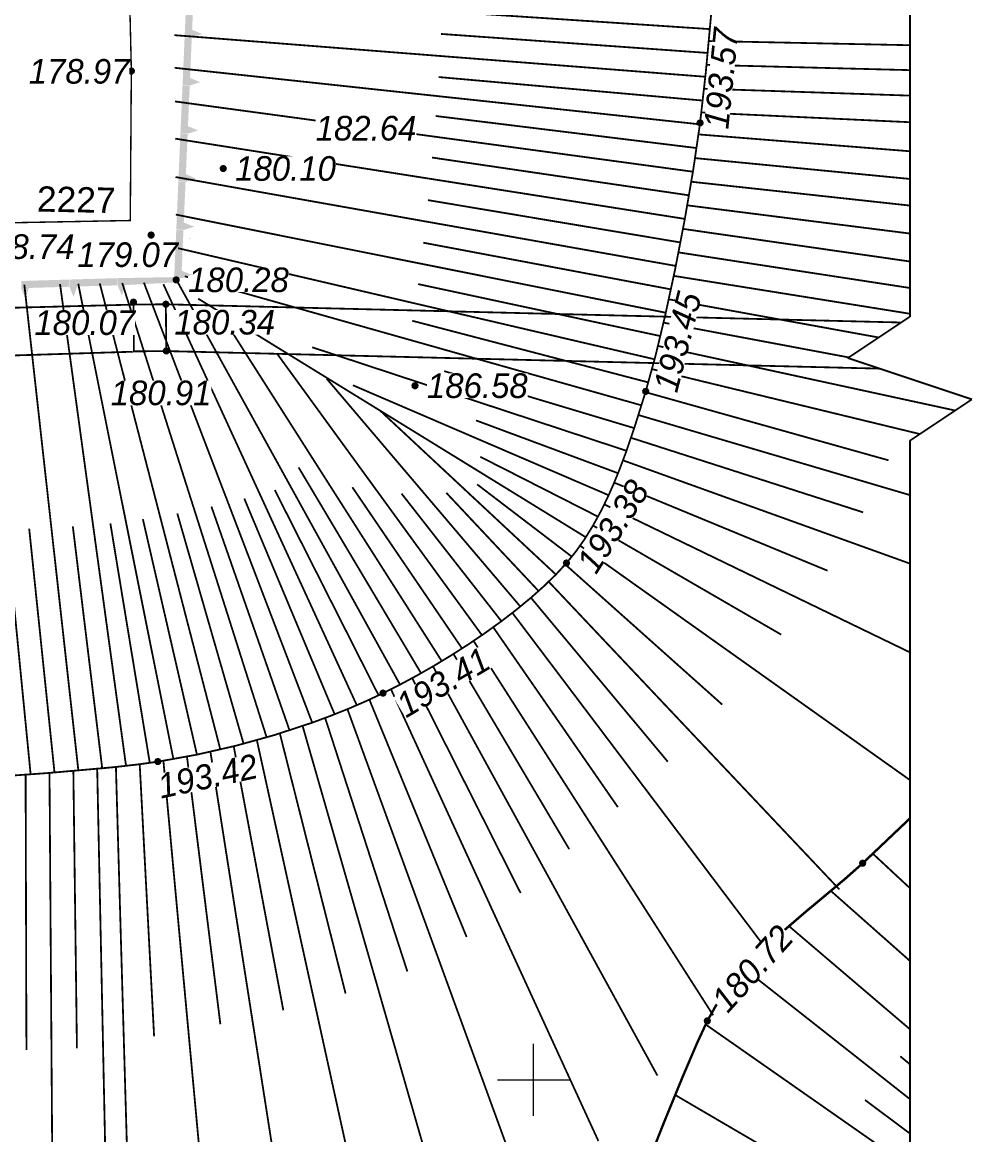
# Model space of a CAD drawing. Header units: millimetres. Extents: x 6735 to 13224, y -12144 to -9633.
# Drawn here: x 12426.5 to 12561.3, y -11827 to -11669 of the extents above; entities that cross this region are included whole.
import ezdxf

# ---------------------------------------------------------------- set-up
doc = ezdxf.new("R2010")
doc.units = ezdxf.units.MM
doc.linetypes.add('Cплошная', pattern=[0])
doc.linetypes.add('Cплошная_0.50', pattern=[0])
doc.layers.add('Рамка тонкая', color=5, linetype='Continuous', lineweight=25)
doc.layers.add('Строительный', color=251, linetype='Continuous', lineweight=13)
doc.styles.get("Standard").update_dxf_attribs({"font": 'arial.ttf'})
doc.linetypes.add('КОНТУР', pattern='A,0,-0.5,[133,ltypeshp.shx,S=0.05,R=0,X=-0.5,Y=0],-0.5', length=1)

# ---------------------------------------------------------------- blocks, each defined once
blk = doc.blocks.new('118 - 330 отм высот')
blk.add_hatch(color=7).paths.add_polyline_path([(0.098, 0.12), (0.002, 0.155), (-0.095, 0.121), (-0.146, 0.032), (-0.129, -0.069), (-0.05, -0.135), (0.052, -0.136), (0.131, -0.07), (0.149, 0.031)])
at = {"color": 7, "linetype": 'Continuous', "lineweight": 0, "const_width": 0.01, "flags": 128}
blk.add_lwpolyline([(0.098, 0.12), (0.002, 0.155), (-0.095, 0.121), (-0.146, 0.032), (-0.129, -0.069), (-0.05, -0.135), (0.052, -0.136), (0.131, -0.07), (0.149, 0.031), (0.098, 0.12)], close=True, dxfattribs=at)
blk = doc.blocks.new('Крест')
at = {"color": 0, "linetype": 'Continuous', "lineweight": 0, "flags": 128}
for points in [[(0, -1), (0, 1)], [(-1, 0), (1, 0)]]:
    blk.add_lwpolyline(points, dxfattribs=at)

msp = doc.modelspace()

# ---------------------------------------------------------------- hatches: boundary and pattern name
at = {"layer": 'Строительный'}
for points in [[(12450.54091, -11671.09388), (12450.53952, -11671.12581), (12450.53878, -11671.14309), (12450.5856, -11671.12781), (12451.96639, -11670.67713), (12451.9558, -11670.64468), (12451.96916, -11670.61326), (12450.80004, -11670.11614), (12450.6325, -11670.0449), (12450.62072, -11670.03989), (12450.86922, -11664.30173), (12449.85018, -11664.25759), (12449.55596, -11671.05122)], [(12450.27867, -11677.9382), (12450.28926, -11677.97065), (12451.67005, -11677.51997), (12451.75659, -11677.49173), (12451.67282, -11677.45611), (12450.5037, -11676.95898), (12450.33616, -11676.88774), (12450.3228, -11676.91916), (12450.33616, -11676.88774), (12450.32438, -11676.88273), (12450.57288, -11671.14457), (12449.55383, -11671.10044), (12449.25962, -11677.89407), (12450.24456, -11677.93672), (12450.24318, -11677.96866), (12450.24243, -11677.98594), (12450.28926, -11677.97065)], [(12451.96916, -11670.61326), (12451.9558, -11670.64468), (12451.96639, -11670.67713), (12452.05293, -11670.64889)], [(12449.94822, -11684.77957), (12449.94684, -11684.8115), (12449.94609, -11684.82878), (12449.99292, -11684.8135), (12449.98232, -11684.78105), (12449.99292, -11684.8135), (12451.37371, -11684.36282), (12451.46024, -11684.33457), (12451.37647, -11684.29895), (12451.36312, -11684.33037), (12451.37647, -11684.29895), (12450.20735, -11683.80183), (12450.03981, -11683.73059), (12450.02803, -11683.72558), (12450.27654, -11677.98742), (12449.25749, -11677.94328), (12448.96328, -11684.73692)], [(12450.0753, -11679.08334), (12450.06356, -11679.11524), (12450.07569, -11679.14701), (12450.16039, -11679.11466)], [(12449.65188, -11691.62241), (12449.65049, -11691.65434), (12449.64974, -11691.67163), (12449.69657, -11691.65634), (12449.68598, -11691.62389), (12449.69657, -11691.65634), (12451.07736, -11691.20566), (12451.1639, -11691.17742), (12451.08013, -11691.1418), (12451.06677, -11691.17321), (12451.08013, -11691.1418), (12449.91101, -11690.64467), (12449.74347, -11690.57343), (12449.73011, -11690.60485), (12449.74347, -11690.57343), (12449.73169, -11690.56842), (12449.98019, -11684.83026), (12448.96115, -11684.78613), (12448.66694, -11691.57976)], [(12449.35553, -11698.46526), (12449.35415, -11698.49719), (12449.3534, -11698.51447), (12449.40023, -11698.49919), (12450.78102, -11698.04851), (12450.77043, -11698.01605), (12450.78379, -11697.98464), (12449.61467, -11697.48752), (12449.44712, -11697.41628), (12449.43535, -11697.41127), (12449.68385, -11691.6731), (12448.6648, -11691.62897), (12448.37059, -11698.4226)], [(12450.78379, -11697.98464), (12450.77043, -11698.01605), (12450.78102, -11698.04851), (12450.86756, -11698.02026)], [(12450.19871, -11699.63016), (12450.18696, -11699.66206), (12450.19909, -11699.69382), (12450.28379, -11699.66148)], [(12426.38193, -11706.71043), (12426.35011, -11706.71137), (12426.33289, -11706.71188), (12426.35146, -11706.75729), (12426.9014, -11708.10164), (12426.93573, -11708.18556), (12426.96504, -11708.09976), (12427.37603, -11706.89689), (12427.43466, -11706.72529), (12427.43878, -11706.71323), (12433.17997, -11706.54363), (12433.14985, -11705.52408), (12426.35281, -11705.72486)], [(12433.22801, -11706.5082), (12433.19618, -11706.50914), (12433.17896, -11706.50965), (12433.19754, -11706.55506), (12433.74747, -11707.8994), (12433.7818, -11707.98332), (12433.81112, -11707.89753), (12434.22211, -11706.69466), (12434.28074, -11706.52306), (12434.24856, -11706.51207), (12434.28074, -11706.52306), (12434.28486, -11706.51099), (12440.02604, -11706.3414), (12439.99593, -11705.32185), (12433.19889, -11705.52263)], [(12440.07408, -11706.30597), (12440.04226, -11706.30691), (12440.02504, -11706.30742), (12440.04362, -11706.35283), (12440.59355, -11707.69718), (12440.62788, -11707.7811), (12440.6572, -11707.6953), (12441.06818, -11706.49243), (12441.12682, -11706.32083), (12441.13094, -11706.30877), (12448.04758, -11705.93273), (12448.03021, -11705.17486), (12440.04497, -11705.3204)]]:
    msp.add_hatch(color=7, dxfattribs=at).paths.add_polyline_path(points)

# ---------------------------------------------------------------- linework, layer by layer
at = {"layer": 'Рамка тонкая'}
for p, q in [((12552.52685, -11540.26347), (12552.52685, -11710.81127)), ((12543.72784, -11716.67727), (12552.52685, -11710.81127)), ((12561.32585, -11722.54328), (12543.72784, -11716.67727)), ((12552.52685, -11728.40928), (12561.32585, -11722.54328)), ((12552.52685, -11728.40928), (12552.52685, -11898.95709))]:
    msp.add_line(p, q, dxfattribs=at)
at = {"layer": 'Строительный', "color": 7, "linetype": 'Cплошная_0.50', "lineweight": 0, "flags": 128}
for points, const_width in [([(12146.38495, -11665.93858), (12146.39637, -11666.09012), (12146.44165, -11666.694), (12147.59851, -11681.59548), (12148.33513, -11689.96441), (12149.05804, -11697.08009), (12149.95111, -11704.3668), (12150.87556, -11710.28525), (12152.04839, -11716.56088), (12153.13825, -11721.79397), (12154.59296, -11727.81572), (12155.35337, -11730.56355), (12156.14261, -11733.16125), (12157.1066, -11736.02345), (12158.11918, -11738.70936), (12159.18388, -11741.22832), (12160.30325, -11743.58633), (12161.55554, -11745.93608), (12162.99667, -11748.38671), (12164.61444, -11750.91737), (12166.39075, -11753.49973), (12168.13057, -11755.873), (12169.96044, -11758.23035), (12171.85351, -11760.53716), (12173.7764, -11762.75272), (12175.62418, -11764.7628), (12177.43024, -11766.61034), (12179.15883, -11768.25879), (12180.77584, -11769.6756), (12182.3569, -11770.92144), (12184.04569, -11772.11533), (12185.83401, -11773.25148), (12187.71214, -11774.32369), (12189.60086, -11775.2926), (12191.5523, -11776.19051), (12193.55466, -11777.012), (12195.59509, -11777.75179), (12197.63665, -11778.3981), (12199.68881, -11778.95552), (12201.73793, -11779.42034), (12203.77042, -11779.78948), (12205.87796, -11780.04314), (12208.55612, -11780.22561), (12211.81682, -11780.33776), (12215.69048, -11780.38068), (12213.75365, -11780.35922), (12239.36793, -11779.91556), (12234.17106, -11780.03491), (12244.5648, -11779.79621), (12254.72403, -11779.62771), (12259.69392, -11779.50897), (12264.88256, -11779.38528), (12275.0419, -11779.22003), (12292.29053, -11779.19284), (12296.47671, -11779.19358), (12316.91639, -11779.18742), (12338.72019, -11779.08913), (12343.38983, -11779.04004), (12355.71652, -11778.90118), (12372.71137, -11778.59), (12381.52127, -11778.32392), (12389.69264, -11777.98576), (12409.33517, -11776.97166), (12420.61212, -11776.28664), (12430.11983, -11775.60951), (12439.31221, -11774.7936), (12442.87494, -11774.39283), (12445.74359, -11773.99741), (12451.25615, -11773.00418), (12456.79564, -11771.74002), (12462.31449, -11770.21183), (12467.658, -11768.45836), (12470.304, -11767.47998), (12472.86902, -11766.45397), (12475.34296, -11765.38438), (12477.71688, -11764.27507), (12480.10951, -11763.06982), (12482.54352, -11761.75981), (12484.98758, -11760.36189), (12487.41084, -11758.89371), (12489.85764, -11757.32444), (12492.22092, -11755.71863), (12494.47356, -11754.09473), (12496.59305, -11752.46897), (12498.69339, -11750.74259), (12500.59958, -11749.04692), (12502.29605, -11747.39579), (12503.7716, -11745.80016), (12505.07185, -11744.19822), (12506.31369, -11742.44662), (12507.50084, -11740.54017), (12508.63863, -11738.47031), (12509.56273, -11736.59301), (12510.46207, -11734.58024), (12511.34347, -11732.41686), (12512.21953, -11730.0721), (12513.50635, -11726.28585), (12515.02225, -11721.41936), (12516.3586, -11716.59434), (12517.79955, -11710.60469), (12519.23059, -11703.94086), (12520.57172, -11696.9889), (12521.79242, -11689.84651), (12522.74803, -11683.2881), (12523.56736, -11676.03395), (12524.50445, -11665.87361), (12526.21522, -11644.17326), (12526.96093, -11634.00955), (12527.587, -11625.48794), (12528.05287, -11619.86456), (12528.81827, -11611.64471), (12529.04449, -11609.26215), (12529.89403, -11599.84177), (12530.38947, -11593.02808), (12530.57472, -11589.19998), (12530.63693, -11585.9839), (12530.57701, -11583.33059), (12530.39432, -11581.21819), (12530.05889, -11579.24615), (12529.56854, -11577.22708), (12528.92518, -11575.16902), (12528.13198, -11573.08213), (12527.27025, -11571.13944), (12526.28931, -11569.19286), (12525.19519, -11567.25437), (12523.99603, -11565.33845), (12522.78118, -11563.57119), (12521.49217, -11561.85239), (12520.14049, -11560.19739), (12518.73976, -11558.6229), (12517.34391, -11557.21116), (12515.79276, -11555.81331), (12514.08653, -11554.42954), (12512.22539, -11553.05999), (12510.45483, -11551.86356), (12508.56372, -11550.67822), (12506.55188, -11549.50385), (12504.41869, -11548.3401), (12500.50839, -11546.38331), (12496.22832, -11544.44782), (12491.07364, -11542.31543), (12485.51964, -11540.17862), (12478.35006, -11537.64464), (12471.56008, -11535.50075), (12467.65759, -11534.40274), (12463.9811, -11533.47735), (12460.54579, -11532.72839), (12457.36131, -11532.15792), (12454.04991, -11531.7024), (12450.22644, -11531.2972), (12445.8708, -11530.94014), (12440.94362, -11530.62797), (12431.99869, -11530.22235), (12420.79883, -11529.8845), (12411.28283, -11529.665), (12400.64596, -11529.41498), (12390.35977, -11529.18679), (12377.65395, -11528.98397), (12350.09398, -11528.70556), (12323.33842, -11528.59153), (12297.14318, -11528.62136), (12270.94779, -11528.81466), (12259.01842, -11529.00235), (12249.65005, -11529.24345), (12243.40579, -11529.44095), (12231.50784, -11529.8363), (12221.5791, -11530.28572), (12213.38086, -11530.82646), (12208.90071, -11531.22571), (12204.87196, -11531.67627), (12201.26661, -11532.18127), (12198.06959, -11532.74287), (12196.54165, -11533.04306), (12189.63142, -11534.43621), (12184.52194, -11535.59357), (12180.72993, -11536.58137), (12177.29764, -11537.61068), (12174.15761, -11538.70181), (12171.2817, -11539.86481), (12168.09413, -11541.3968), (12166.63018, -11542.21101), (12165.25018, -11543.05875), (12163.95229, -11543.94121), (12162.73576, -11544.85892), (12161.59963, -11545.81263), (12160.54317, -11546.80293), (12158.41746, -11549.10956), (12156.29427, -11551.80672), (12154.20094, -11554.85978), (12152.16887, -11558.22304), (12150.28466, -11561.73557), (12148.51894, -11565.43388), (12146.90068, -11569.25729), (12145.45627, -11573.14341), (12144.17048, -11577.16015), (12143.1151, -11581.11484), (12142.30561, -11584.94921), (12141.75214, -11588.61511), (12141.58316, -11590.42791), (12141.4689, -11592.55517), (12141.40446, -11597.75561), (12141.55864, -11604.22346), (12141.93199, -11611.98254), (12142.863, -11625.57149), (12144.31121, -11642.72372), (12145.17155, -11652.16343), (12146.38048, -11665.87964)], 0.255), ([(12522.72331, -11683.47614), (12522.74803, -11683.2881), (12523.56736, -11676.03395), (12524.50445, -11665.87361), (12526.21522, -11644.17326), (12526.96093, -11634.00955), (12527.587, -11625.48794), (12528.05287, -11619.86456), (12528.81827, -11611.64471), (12529.04449, -11609.26215), (12529.89403, -11599.84177), (12530.38947, -11593.02808), (12530.57472, -11589.19998), (12530.63693, -11585.9839), (12530.57701, -11583.33059), (12530.39432, -11581.21819), (12530.05889, -11579.24615), (12529.56854, -11577.22708), (12528.92518, -11575.16902), (12528.13198, -11573.08213), (12527.27025, -11571.13944), (12526.28931, -11569.19286), (12525.19519, -11567.25437), (12523.99603, -11565.33845), (12522.78118, -11563.57119), (12521.49217, -11561.85239), (12520.14049, -11560.19739), (12518.73976, -11558.6229), (12517.34391, -11557.21116), (12515.79276, -11555.81331), (12514.08653, -11554.42954), (12512.22539, -11553.05999), (12510.45483, -11551.86356), (12508.56372, -11550.67822), (12506.55188, -11549.50385), (12504.41869, -11548.3401), (12500.50839, -11546.38331), (12496.22832, -11544.44782), (12491.07364, -11542.31543), (12485.51964, -11540.17862), (12478.35006, -11537.64464), (12471.56008, -11535.50075), (12467.65759, -11534.40274), (12463.9811, -11533.47735), (12460.54579, -11532.72839), (12457.36131, -11532.15792), (12454.04991, -11531.7024), (12450.22644, -11531.2972), (12445.8708, -11530.94014), (12440.94362, -11530.62797), (12431.99869, -11530.22235), (12420.79883, -11529.8845), (12411.28283, -11529.665), (12400.64596, -11529.41498), (12390.35977, -11529.18679), (12377.65395, -11528.98397), (12350.09398, -11528.70556), (12323.33842, -11528.59153), (12297.14318, -11528.62136), (12270.94779, -11528.81466), (12259.01842, -11529.00235), (12249.65005, -11529.24345), (12243.40579, -11529.44095), (12231.50784, -11529.8363), (12221.5791, -11530.28572), (12213.38086, -11530.82646), (12208.90071, -11531.22571), (12204.87196, -11531.67627), (12201.26661, -11532.18127), (12198.06959, -11532.74287), (12196.54165, -11533.04306), (12189.63142, -11534.43621), (12184.52194, -11535.59357), (12180.72993, -11536.58137), (12177.29764, -11537.61068), (12174.15761, -11538.70181), (12171.2817, -11539.86481), (12168.09413, -11541.3968), (12166.63018, -11542.21101), (12165.25018, -11543.05875), (12163.95229, -11543.94121), (12162.73576, -11544.85892), (12161.59963, -11545.81263), (12160.54317, -11546.80293), (12159.80816, -11547.55588)], 0.255), ([(12522.75665, -11683.22215), (12522.74803, -11683.2881), (12521.79242, -11689.84651), (12520.57172, -11696.9889), (12519.23059, -11703.94086), (12517.79955, -11710.60469), (12516.3586, -11716.59434), (12515.02225, -11721.41936), (12513.50635, -11726.28585), (12512.21953, -11730.0721), (12511.34347, -11732.41686), (12510.46207, -11734.58024), (12509.56273, -11736.59301), (12508.63863, -11738.47031), (12507.50084, -11740.54017), (12506.31369, -11742.44662), (12505.07185, -11744.19822), (12503.7716, -11745.80016), (12502.29605, -11747.39579), (12500.59958, -11749.04692), (12498.69339, -11750.74259), (12496.59305, -11752.46897), (12494.47356, -11754.09473), (12492.22092, -11755.71863), (12489.85764, -11757.32444), (12487.41084, -11758.89371), (12484.98758, -11760.36189), (12482.54352, -11761.75981), (12480.10951, -11763.06982), (12477.71688, -11764.27507), (12475.34296, -11765.38438), (12472.86902, -11766.45397), (12470.304, -11767.47998), (12467.658, -11768.45836), (12462.31449, -11770.21183), (12456.79564, -11771.74002), (12451.25615, -11773.00418), (12445.74359, -11773.99741), (12443.07465, -11774.36795), (12439.79553, -11774.74321)], 0.255), ([(12442.20046, -11715.76972), (12396.37668, -11717.2108), (12395.34726, -11697.91464)], 0.25499), ([(12442.29491, -11709.07856), (12402.68716, -11710.1212), (12401.63549, -11697.86768)], 0.25499), ([(12551.31103, -11711.62181), (12446.88944, -11709.03502)], 0.25499), ([(12548.20798, -11718.17065), (12446.95241, -11715.6796)], 0.25499), ([(12438.834, -11774.84245), (12430.11983, -11775.60951), (12420.61212, -11776.28664), (12409.33517, -11776.97166), (12396.60158, -11777.64863)], 0.255)]:
    msp.add_lwpolyline(points, dxfattribs=dict(at, const_width=const_width))
for points, const_width in [([(12232.8838, -11699.22828), (12273.95361, -11699.59054), (12383.36923, -11698.23953), (12441.83792, -11697.1348), (12441.9914, -11675.92235), (12441.02159, -11634.04665), (12414.01252, -11634.13186), (12232.4858, -11634.93889), (12232.8838, -11699.22828)], 0.204), ([(12446.95241, -11715.6796), (12446.88944, -11709.03502), (12442.29491, -11709.07856), (12442.35789, -11715.72314), (12446.95241, -11715.6796)], 0.25499)]:
    msp.add_lwpolyline(points, close=True, dxfattribs=dict(at, const_width=const_width))
at = {"layer": 'Строительный', "color": 7, "linetype": 'Cплошная', "lineweight": 0, "const_width": 0.255, "flags": 128}
for points in [[(12524.14575, -11669.95163), (12448.06455, -11664.91097)], [(12523.49754, -11676.72062), (12448.10837, -11670.81118)], [(12523.8317, -11673.33709), (12485.95932, -11670.6357)], [(12523.99086, -11671.64453), (12552.52685, -11672.23806)], [(12522.72331, -11683.47616), (12448.14307, -11675.4469)], [(12523.66757, -11675.02912), (12552.52685, -11675.77819)], [(12523.13423, -11680.10114), (12485.63105, -11676.75969)], [(12523.32034, -11678.41133), (12552.52685, -11679.39653)], [(12521.73543, -11690.20381), (12448.17896, -11680.22299)], [(12522.25242, -11686.84337), (12485.20635, -11682.29075)], [(12522.93659, -11681.78958), (12552.52685, -11683.17435)], [(12520.58683, -11696.90597), (12448.2187, -11685.51063)], [(12522.52955, -11684.9069), (12552.52685, -11687.29981)], [(12521.17891, -11693.55794), (12484.68874, -11688.19374)], [(12522.03806, -11688.27117), (12552.52685, -11691.23182)], [(12519.30313, -11703.58359), (12448.25937, -11690.95836)], [(12521.50365, -11691.62889), (12552.52685, -11695.01116)], [(12519.96135, -11700.24793), (12484.10021, -11694.23932)], [(12520.93167, -11694.98041), (12552.52685, -11698.98365)], [(12517.88344, -11710.2336), (12448.29841, -11696.29118)], [(12520.32523, -11698.32588), (12552.52685, -11702.95064)], [(12516.29403, -11716.84496), (12448.33118, -11700.99978)], [(12518.61136, -11706.91246), (12483.44533, -11700.28616)], [(12519.68585, -11701.6652), (12552.52685, -11706.71383)], [(12427.68912, -11775.79439), (12420.87601, -11706.32133)], [(12434.46736, -11775.25135), (12426.79207, -11706.23677)], [(12441.23459, -11774.58643), (12431.86457, -11706.15834)], [(12447.96563, -11773.62922), (12434.45137, -11706.11646)], [(12454.62682, -11772.26663), (12437.50727, -11706.06544)], [(12461.20354, -11770.54171), (12440.69722, -11706.01036)], [(12467.67374, -11768.45277), (12443.76894, -11705.95532)], [(12474.00434, -11765.97341), (12446.53427, -11706.16803)], [(12480.14316, -11763.05228), (12448.35372, -11705.4912)], [(12514.42247, -11723.3815), (12449.59029, -11705.06182)], [(12517.11423, -11713.54542), (12482.71516, -11706.16397)], [(12519.01358, -11704.99806), (12552.52685, -11710.37351)], [(12506.52741, -11742.12106), (12451.47593, -11708.23082)], [(12518.30689, -11708.32379), (12548.11958, -11713.74945)], [(12486.06805, -11759.71752), (12454.43383, -11710.05172)], [(12515.40345, -11720.12615), (12481.87248, -11711.37107)], [(12517.56227, -11711.64123), (12543.87354, -11716.58014)], [(12512.30184, -11729.84182), (12467.66608, -11715.137)], [(12516.77297, -11714.94831), (12558.96405, -11724.11781)], [(12491.77803, -11756.02678), (12462.64268, -11715.98977)], [(12513.39672, -11726.62305), (12486.40881, -11718.52395)], [(12515.92618, -11718.24111), (12553.95083, -11727.45996)], [(12497.22692, -11751.96132), (12469.72345, -11719.59192)], [(12509.76821, -11736.14983), (12473.45057, -11720.53132)], [(12514.99449, -11721.51081), (12549.51245, -11731.19266)], [(12502.27799, -11747.41426), (12477.32296, -11724.1425)], [(12513.99318, -11724.76001), (12552.52685, -11736.12545)], [(12511.10409, -11733.02365), (12490.93144, -11725.52238)], [(12512.94217, -11727.99342), (12545.90645, -11738.5815)], [(12508.25618, -11739.19446), (12491.54007, -11730.69057)], [(12511.80778, -11731.19845), (12552.52685, -11745.85148)], [(12483.13155, -11761.431), (12465.73758, -11732.19884)], [(12504.54122, -11744.87884), (12491.09286, -11734.60965)], [(12510.55582, -11734.35928), (12540.85377, -11746.8702)], [(12477.10144, -11764.57105), (12462.35144, -11735.39422)], [(12488.9515, -11757.91617), (12473.37358, -11735.01874)], [(12494.54048, -11754.04494), (12480.35526, -11735.91458)], [(12499.81757, -11749.75993), (12486.71366, -11735.80827)], [(12464.45367, -11769.54377), (12453.35918, -11737.76317)], [(12470.85923, -11767.26462), (12458.02425, -11736.62104)], [(12509.14996, -11737.45452), (12552.52685, -11758.45619)], [(12451.30566, -11772.99405), (12443.62615, -11739.54288)], [(12457.92694, -11771.44901), (12448.51396, -11738.74358)], [(12431.07912, -11775.53378), (12427.4854, -11740.90651)], [(12437.85304, -11774.93982), (12433.67837, -11740.56764)], [(12444.60826, -11774.16495), (12439.01096, -11740.14918)], [(12507.55095, -11740.45423), (12534.2675, -11755.94758)], [(12505.71765, -11743.31629), (12552.52685, -11776.58969)], [(12503.61122, -11745.98305), (12525.88908, -11765.88064)], [(12501.25227, -11748.43028), (12542.52859, -11792.13915)], [(12498.73091, -11750.71053), (12518.16936, -11774.00507)], [(12496.09645, -11752.8594), (12533.07113, -11801.81367)], [(12493.37587, -11754.89829), (12511.07263, -11780.44344)], [(12490.58507, -11756.84004), (12524.61014, -11810.012)], [(12487.73371, -11758.69176), (12504.16833, -11786.42187)], [(12484.82743, -11760.45602), (12516.69548, -11818.57945)], [(12481.86889, -11762.13117), (12497.26548, -11792.649)], [(12478.85821, -11763.71064), (12508.30665, -11827.86277)], [(12475.79271, -11765.18077), (12489.59736, -11798.88303)], [(12469.51108, -11767.78136), (12481.18546, -11803.79452)], [(12472.67415, -11766.53477), (12498.24526, -11836.68301)], [(12466.31028, -11768.92765), (12487.31494, -11842.06251)], [(12459.81518, -11770.93797), (12476.18547, -11845.43462)], [(12463.07695, -11769.97874), (12472.41259, -11806.92923)], [(12453.21893, -11772.58663), (12465.02506, -11848.08995)], [(12456.52827, -11771.80716), (12463.57343, -11809.31317)], [(12446.54208, -11773.87018), (12453.62199, -11850.43852)], [(12449.8895, -11773.27522), (12454.63133, -11811.2807)], [(12426.97683, -11775.84684), (12427.09307, -11814.94105)], [(12430.36712, -11775.59015), (12430.92802, -11854.07648)], [(12433.75578, -11775.3128), (12434.26247, -11814.71393)], [(12437.1421, -11775.00819), (12438.80442, -11854.0034)], [(12439.79929, -11774.74281), (12442.0551, -11852.63446)], [(12443.17704, -11774.35507), (12445.22326, -11813.00703)], [(12552.52685, -11791.93846), (12547.2912, -11787.06716)], [(12552.52685, -11802.26971), (12541.31748, -11792.34576)], [(12552.52685, -11811.97513), (12535.35351, -11797.33293)], [(12552.52685, -11821.9017), (12529.01858, -11803.38104)], [(12552.52685, -11831.58412), (12523.53564, -11811.31042)], [(12552.52685, -11816.95013), (12551.1772, -11815.83888)], [(12552.52685, -11840.81981), (12519.20889, -11821.32789)], [(12552.52685, -11826.78903), (12546.16953, -11822.04327)]]:
    msp.add_lwpolyline(points, dxfattribs=at)
at = {"layer": 'Строительный', "color": 7, "linetype": 'КОНТУР', "lineweight": 0, "ltscale": 2, "const_width": 0.34, "flags": 128}
msp.add_lwpolyline([(12552.52685, -11782.07167), (12545.8298, -11788.43044), (12543.17703, -11790.77517), (12539.42104, -11793.92056), (12537.70929, -11795.34121), (12533.19081, -11799.24316), (12531.41164, -11800.91314), (12529.83085, -11802.50754), (12527.94963, -11804.60313), (12526.32704, -11806.6698), (12524.93899, -11808.73833), (12523.7739, -11810.82632), (12522.33408, -11813.93356), (12520.29034, -11818.71359), (12517.76, -11824.89209), (12514.90503, -11832.07384), (12511.6783, -11840.39836), (12508.47365, -11848.87017), (12505.45035, -11857.06785), (12502.70573, -11864.72704), (12499.84815, -11873.02253), (12497.57547, -11880.03018), (12497.09334, -11881.66774)], dxfattribs=at)

# ---------------------------------------------------------------- block references
at = {"layer": 'Строительный', "color": 7, "xscale": 3.4, "yscale": 3.4, "zscale": 3.4}
for p in [(12441.9914, -11675.92235, 608.50111), (12522.74803, -11683.2881, 658.1312), (12455.03299, -11689.77188, 612.338), (12467.014, -11689.54499, 620.97773), (12444.79267, -11699.21474, 608.83766), (12448.3525, -11705.58522, 612.93567), (12442.2918, -11708.75041, 612.22458), (12446.88944, -11709.03502, 613.1701), (12446.95241, -11715.6796, 615.09518), (12482.26554, -11720.61844, 634.3754), (12515.02225, -11721.41936, 657.7232), (12503.7716, -11745.80016, 657.5022), (12477.71688, -11764.27507, 657.611), (12445.74359, -11773.99741, 657.6382), (12545.8298, -11788.43044, 616.2364), (12523.7739, -11810.82632, 614.4412)]:
    msp.add_blockref('118 - 330 отм высот', p, dxfattribs=at)
at = {"layer": 'Строительный', "color": 136, "true_color": 0x008080, "xscale": 5.1, "yscale": 5.1, "zscale": 3.4}
msp.add_blockref('Крест', (12499.09612, -11819.17934), dxfattribs=at)

# ---------------------------------------------------------------- next in the draw order: texts
at = {"layer": 'Строительный', "color": 7, "bg_fill": 3, "box_fill_scale": 1, "bg_fill_color": 256}
for s, insert, char_height, attachment_point, rotation, bg_fill_transparency in [('{\\fD431|c1|b0|i1;\\l\\C0;193.57}', (12525.03751, -11684.07831), 3.4976004, 4, 84.1881326, 4267082), ('{\\C1;2227}', (12428.62111, -11692.26859), 3.597091, 1, 358.9097939, 4267247), ('{\\fD431|c1|b0|i1;\\l\\C0;193.45}', (12517.80106, -11721.30614), 3.4976004, 4, 75.7308516, 4266827), ('{\\fD431|c1|b0|i1;\\l\\C0;193.38}', (12506.52287, -11746.60383), 3.4976004, 4, 57.376579, 4262822), ('{\\fD431|c1|b0|i1;\\l\\C0;193.41}', (12480.1158, -11766.37388), 3.4976004, 4, 30.6033458, 4265852), ('{\\fD431|c1|b0|i1;\\l\\C0;193.42}', (12445.82297, -11777.56111), 3.4976004, 4, 12.1108368, 4266747), ('{\\fD431|c1|b0|i1;\\l\\C0;180.72}', (12525.39799, -11808.68932), 3.4976004, 4, 47.9875617, 4267087)]:
    msp.add_mtext(s, dxfattribs=dict(at, insert=insert, char_height=char_height, attachment_point=attachment_point, rotation=rotation, bg_fill_transparency=bg_fill_transparency))
at = {"layer": 'Строительный', "color": 7, "char_height": 3.4976004, "attachment_point": 4, "bg_fill": 3, "box_fill_scale": 1, "bg_fill_color": 256}
for s, insert, bg_fill_transparency in [('{\\fD431|c1|b0|i1;\\l\\C0;178.97}', (12427.42094, -11675.97446), 4266692), ('{\\fD431|c1|b0|i1;\\l\\C0;182.64}', (12468.16301, -11684.04903), 4266832), ('{\\fD431|c1|b0|i1;\\l\\C0;180.10}', (12456.73299, -11689.77188), 4266812), ('{\\fD431|c1|b0|i1;\\l\\C0;178.74}', (12419.61758, -11700.86802), 4266587), ('{\\fD431|c1|b0|i1;\\l\\C0;180.28}', (12450.0525, -11705.58522), 4266752), ('{\\fD431|c1|b0|i1;\\l\\C0;180.07}', (12428.22386, -11711.66303), 4266677), ('{\\fD431|c1|b0|i1;\\l\\C0;180.34}', (12448.09924, -11711.60097), 4266757), ('{\\fD431|c1|b0|i1;\\l\\C0;186.58}', (12483.96554, -11720.61844), 4266082), ('{\\fD431|c1|b0|i1;\\l\\C0;180.91}', (12439.0581, -11721.64105), 4266742)]:
    msp.add_mtext(s, dxfattribs=dict(at, insert=insert, bg_fill_transparency=bg_fill_transparency))

# ---------------------------------------------------------------- next in the draw order: hatches: boundary and pattern name
at = {"layer": 'Строительный'}
msp.add_hatch(color=7, dxfattribs=at).paths.add_polyline_path([(12450.48744, -11704.82748), (12450.47408, -11704.8589), (12450.48467, -11704.89135), (12450.57121, -11704.86311)])

# ---------------------------------------------------------------- next in the draw order: texts
at = {"layer": 'Строительный', "color": 7, "insert": (12434.33083, -11702.01453), "char_height": 3.4976004, "attachment_point": 4, "bg_fill": 3, "box_fill_scale": 1, "bg_fill_color": 256, "bg_fill_transparency": 4266682}
msp.add_mtext('{\\fD431|c1|b0|i1;\\l\\C0;179.07}', dxfattribs=at)

# ---------------------------------------------------------------- next in the draw order: hatches: boundary and pattern name
at = {"layer": 'Строительный'}
msp.add_hatch(color=7, dxfattribs=at).paths.add_polyline_path([(12449.09329, -11705.30958), (12449.12739, -11705.31106), (12449.1796, -11705.31332), (12449.25532, -11705.2846), (12449.78376, -11705.08421), (12449.1796, -11705.31332), (12449.19042, -11705.31379), (12450.48467, -11704.89135), (12450.47408, -11704.8589), (12450.48744, -11704.82748), (12449.31832, -11704.33036), (12449.15078, -11704.25912), (12449.13742, -11704.29053), (12449.15078, -11704.25912), (12449.139, -11704.25411), (12449.38751, -11698.51595), (12448.36846, -11698.47181), (12448.07425, -11705.26545)])

doc.saveas('drawing.dxf')
